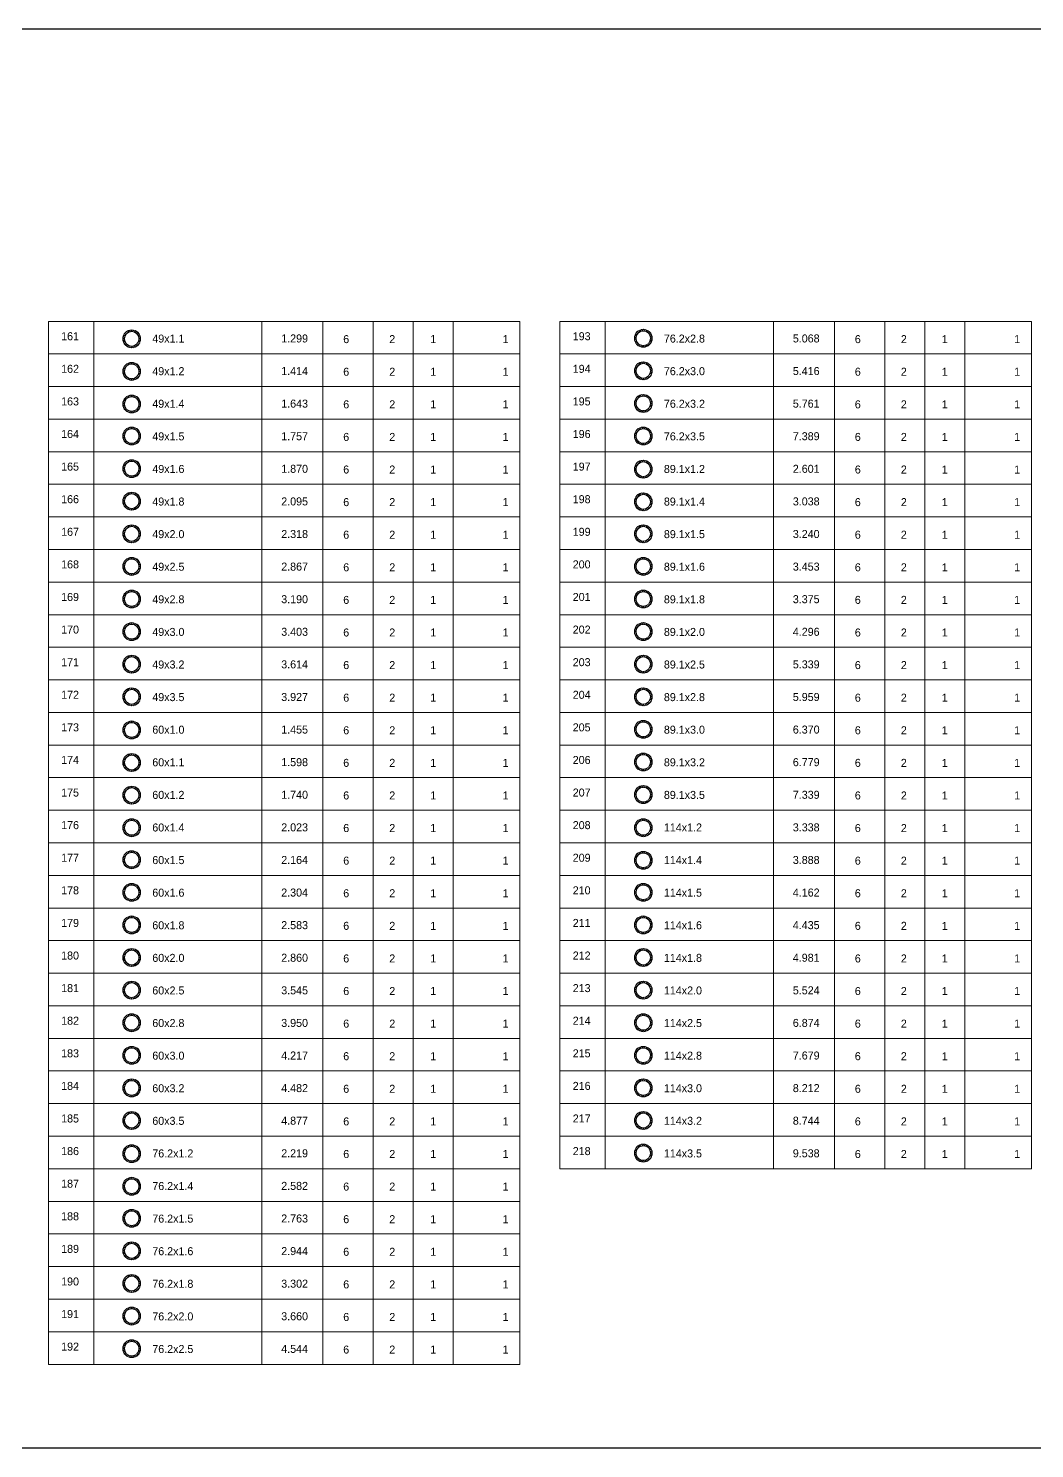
# Model space of a CAD drawing. Header units: millimetres. Extents: x 925681 to 1410834, y 71669 to 296428.
# Drawn here: x 1188923 to 1226654, y 175245 to 228497 of the extents above; entities that cross this region are included whole.
import ezdxf
from ezdxf.enums import TextEntityAlignment as Align

# ---------------------------------------------------------------- set-up
doc = ezdxf.new("R2010")
doc.units = ezdxf.units.MM
doc.header["$LTSCALE"] = 100
for name, color, linetype, lineweight in [('Ap0001_Statistic', 161, 'Continuous', 15), ('Ap0203_T', 243, 'Continuous', 35), ('Ap0310_PSS', 130, 'Continuous', 18), ('Ap0311_H', 8, 'Continuous', 15)]:
    doc.layers.add(name, color=color, linetype=linetype, lineweight=lineweight)
doc.styles.add('Ap_text ghi chu', font='1.shx', dxfattribs={"width": 0.8, "height": 250})

# ---------------------------------------------------------------- blocks, each defined once
blk = doc.blocks.new('khung thong ke')
at = {"layer": 'Ap0310_PSS'}
for p, q in [((0, -1222), (0, 0)), ((1700, -1222), (1700, 0)), ((8000, -1222), (8000, 0)), ((10296, -1222), (10296, 0)), ((12175, -1222), (12175, 0)), ((13675, -1222), (13675, 0)), ((15175, -1222), (15175, 0)), ((17684, 0), (17684, -1222))]:
    blk.add_line(p, q, dxfattribs=at)
at = {"layer": 'Ap0311_H'}
blk.add_line((0, -1222), (17684, -1222), dxfattribs=at)

msp = doc.modelspace()

# ---------------------------------------------------------------- hatches: boundary and pattern name
at = {"layer": 'Ap0001_Statistic'}
h = msp.add_hatch(dxfattribs=at)
h.set_pattern_fill('ANSI31', color=8, scale=433.070866, style=0)
h.set_pattern_definition([(45, (1185186.48, 190194.457), (-38.27842, 38.27842), [])])
edge = h.paths.add_edge_path()
edge.add_arc((1192797.4, 216858), 335.6, 0, 360)
edge = h.paths.add_edge_path(flags=16)
edge.add_arc((1192797.4, 216858), 270.7, 0, 360)
h = msp.add_hatch(dxfattribs=at)
h.set_pattern_fill('ANSI31', color=8, scale=433.070866, style=0)
h.set_pattern_definition([(45, (1204370.48, 190215.797), (-38.27842, 38.27842), [])])
edge = h.paths.add_edge_path()
edge.add_arc((1211981.4, 216879.3), 335.6, 0, 360)
edge = h.paths.add_edge_path(flags=16)
edge.add_arc((1211981.4, 216879.3), 270.7, 0, 360)
h = msp.add_hatch(dxfattribs=at)
h.set_pattern_fill('ANSI31', color=8, scale=433.070866, style=0)
h.set_pattern_definition([(45, (1185186.48, 188972.29), (-38.27842, 38.27842), [])])
edge = h.paths.add_edge_path()
edge.add_arc((1192797.4, 215635.8), 335.6, 0, 360)
edge = h.paths.add_edge_path(flags=16)
edge.add_arc((1192797.4, 215635.8), 270.7, 0, 360)
h = msp.add_hatch(dxfattribs=at)
h.set_pattern_fill('ANSI31', color=8, scale=433.070866, style=0)
h.set_pattern_definition([(45, (1204370.48, 188993.63), (-38.27842, 38.27842), [])])
edge = h.paths.add_edge_path()
edge.add_arc((1211981.4, 215657.2), 335.6, 0, 360)
edge = h.paths.add_edge_path(flags=16)
edge.add_arc((1211981.4, 215657.2), 270.7, 0, 360)
h = msp.add_hatch(dxfattribs=at)
h.set_pattern_fill('ANSI31', color=8, scale=433.070866, style=0)
h.set_pattern_definition([(45, (1185186.48, 187750.12), (-38.27842, 38.27842), [])])
edge = h.paths.add_edge_path()
edge.add_arc((1192797.4, 214413.7), 335.6, 0, 360)
edge = h.paths.add_edge_path(flags=16)
edge.add_arc((1192797.4, 214413.7), 270.7, 0, 360)
h = msp.add_hatch(dxfattribs=at)
h.set_pattern_fill('ANSI31', color=8, scale=433.070866, style=0)
h.set_pattern_definition([(45, (1204370.48, 187771.46), (-38.27842, 38.27842), [])])
edge = h.paths.add_edge_path()
edge.add_arc((1211981.4, 214435), 335.6, 0, 360)
edge = h.paths.add_edge_path(flags=16)
edge.add_arc((1211981.4, 214435), 270.7, 0, 360)
h = msp.add_hatch(dxfattribs=at)
h.set_pattern_fill('ANSI31', color=8, scale=433.070866, style=0)
h.set_pattern_definition([(45, (1185186.48, 186549.295), (-38.27842, 38.27842), [])])
edge = h.paths.add_edge_path()
edge.add_arc((1192797.4, 213212.8), 335.6, 0, 360)
edge = h.paths.add_edge_path(flags=16)
edge.add_arc((1192797.4, 213212.8), 270.7, 0, 360)
h = msp.add_hatch(dxfattribs=at)
h.set_pattern_fill('ANSI31', color=8, scale=433.070866, style=0)
h.set_pattern_definition([(45, (1204370.48, 186549.295), (-38.27842, 38.27842), [])])
edge = h.paths.add_edge_path()
edge.add_arc((1211981.4, 213212.8), 335.6, 0, 360)
edge = h.paths.add_edge_path(flags=16)
edge.add_arc((1211981.4, 213212.8), 270.7, 0, 360)
h = msp.add_hatch(dxfattribs=at)
h.set_pattern_fill('ANSI31', color=8, scale=433.070866, style=0)
h.set_pattern_definition([(45, (1185186.48, 185327.13), (-38.27842, 38.27842), [])])
edge = h.paths.add_edge_path()
edge.add_arc((1192797.4, 211990.7), 335.6, 0, 360)
edge = h.paths.add_edge_path(flags=16)
edge.add_arc((1192797.4, 211990.7), 270.7, 0, 360)
h = msp.add_hatch(dxfattribs=at)
h.set_pattern_fill('ANSI31', color=8, scale=433.070866, style=0)
h.set_pattern_definition([(45, (1204370.48, 185305.79), (-38.27842, 38.27842), [])])
edge = h.paths.add_edge_path()
edge.add_arc((1211981.4, 211969.3), 335.6, 0, 360)
edge = h.paths.add_edge_path(flags=16)
edge.add_arc((1211981.4, 211969.3), 270.7, 0, 360)
h = msp.add_hatch(dxfattribs=at)
h.set_pattern_fill('ANSI31', color=8, scale=433.070866, style=0)
h.set_pattern_definition([(45, (1185186.48, 184104.96), (-38.27842, 38.27842), [])])
edge = h.paths.add_edge_path()
edge.add_arc((1192797.4, 210768.5), 335.6, 0, 360)
edge = h.paths.add_edge_path(flags=16)
edge.add_arc((1192797.4, 210768.5), 270.7, 0, 360)
h = msp.add_hatch(dxfattribs=at)
h.set_pattern_fill('ANSI31', color=8, scale=433.070866, style=0)
h.set_pattern_definition([(45, (1204370.48, 184083.62), (-38.27842, 38.27842), [])])
edge = h.paths.add_edge_path()
edge.add_arc((1211981.4, 210747.2), 335.6, 0, 360)
edge = h.paths.add_edge_path(flags=16)
edge.add_arc((1211981.4, 210747.2), 270.7, 0, 360)
h = msp.add_hatch(dxfattribs=at)
h.set_pattern_fill('ANSI31', color=8, scale=433.070866, style=0)
h.set_pattern_definition([(45, (1185186.48, 182882.794), (-38.27842, 38.27842), [])])
edge = h.paths.add_edge_path()
edge.add_arc((1192797.4, 209546.3), 335.6, 0, 360)
edge = h.paths.add_edge_path(flags=16)
edge.add_arc((1192797.4, 209546.3), 270.7, 0, 360)
h = msp.add_hatch(dxfattribs=at)
h.set_pattern_fill('ANSI31', color=8, scale=433.070866, style=0)
h.set_pattern_definition([(45, (1204370.48, 182882.794), (-38.27842, 38.27842), [])])
edge = h.paths.add_edge_path()
edge.add_arc((1211981.4, 209546.3), 335.6, 0, 360)
edge = h.paths.add_edge_path(flags=16)
edge.add_arc((1211981.4, 209546.3), 270.7, 0, 360)
h = msp.add_hatch(dxfattribs=at)
h.set_pattern_fill('ANSI31', color=8, scale=433.070866, style=0)
h.set_pattern_definition([(45, (1185186.48, 181660.626), (-38.27842, 38.27842), [])])
edge = h.paths.add_edge_path()
edge.add_arc((1192797.4, 208324.2), 335.6, 0, 360)
edge = h.paths.add_edge_path(flags=16)
edge.add_arc((1192797.4, 208324.2), 270.7, 0, 360)
h = msp.add_hatch(dxfattribs=at)
h.set_pattern_fill('ANSI31', color=8, scale=433.070866, style=0)
h.set_pattern_definition([(45, (1204370.48, 181660.626), (-38.27842, 38.27842), [])])
edge = h.paths.add_edge_path()
edge.add_arc((1211981.4, 208324.2), 335.6, 0, 360)
edge = h.paths.add_edge_path(flags=16)
edge.add_arc((1211981.4, 208324.2), 270.7, 0, 360)
h = msp.add_hatch(dxfattribs=at)
h.set_pattern_fill('ANSI31', color=8, scale=433.070866, style=0)
h.set_pattern_definition([(45, (1185186.48, 180438.46), (-38.27842, 38.27842), [])])
edge = h.paths.add_edge_path()
edge.add_arc((1192797.4, 207102), 335.6, 0, 360)
edge = h.paths.add_edge_path(flags=16)
edge.add_arc((1192797.4, 207102), 270.7, 0, 360)
h = msp.add_hatch(dxfattribs=at)
h.set_pattern_fill('ANSI31', color=8, scale=433.070866, style=0)
h.set_pattern_definition([(45, (1204370.48, 180438.46), (-38.27842, 38.27842), [])])
edge = h.paths.add_edge_path()
edge.add_arc((1211981.4, 207102), 335.6, 0, 360)
edge = h.paths.add_edge_path(flags=16)
edge.add_arc((1211981.4, 207102), 270.7, 0, 360)
h = msp.add_hatch(dxfattribs=at)
h.set_pattern_fill('ANSI31', color=8, scale=433.070866, style=0)
h.set_pattern_definition([(45, (1185186.48, 179216.29), (-38.27842, 38.27842), [])])
edge = h.paths.add_edge_path()
edge.add_arc((1192797.4, 205879.8), 335.6, 0, 360)
edge = h.paths.add_edge_path(flags=16)
edge.add_arc((1192797.4, 205879.8), 270.7, 0, 360)
h = msp.add_hatch(dxfattribs=at)
h.set_pattern_fill('ANSI31', color=8, scale=433.070866, style=0)
h.set_pattern_definition([(45, (1204370.48, 179216.29), (-38.27842, 38.27842), [])])
edge = h.paths.add_edge_path()
edge.add_arc((1211981.4, 205879.8), 335.6, 0, 360)
edge = h.paths.add_edge_path(flags=16)
edge.add_arc((1211981.4, 205879.8), 270.7, 0, 360)
h = msp.add_hatch(dxfattribs=at)
h.set_pattern_fill('ANSI31', color=8, scale=433.070866, style=0)
h.set_pattern_definition([(45, (1185186.48, 177994.125), (-38.27842, 38.27842), [])])
edge = h.paths.add_edge_path()
edge.add_arc((1192797.4, 204657.7), 335.6, 0, 360)
edge = h.paths.add_edge_path(flags=16)
edge.add_arc((1192797.4, 204657.7), 270.7, 0, 360)
h = msp.add_hatch(dxfattribs=at)
h.set_pattern_fill('ANSI31', color=8, scale=433.070866, style=0)
h.set_pattern_definition([(45, (1204370.48, 177994.125), (-38.27842, 38.27842), [])])
edge = h.paths.add_edge_path()
edge.add_arc((1211981.4, 204657.7), 335.6, 0, 360)
edge = h.paths.add_edge_path(flags=16)
edge.add_arc((1211981.4, 204657.7), 270.7, 0, 360)
h = msp.add_hatch(dxfattribs=at)
h.set_pattern_fill('ANSI31', color=8, scale=433.070866, style=0)
h.set_pattern_definition([(45, (1185186.48, 176771.96), (-38.27842, 38.27842), [])])
edge = h.paths.add_edge_path()
edge.add_arc((1192797.4, 203435.5), 335.6, 0, 360)
edge = h.paths.add_edge_path(flags=16)
edge.add_arc((1192797.4, 203435.5), 270.7, 0, 360)
h = msp.add_hatch(dxfattribs=at)
h.set_pattern_fill('ANSI31', color=8, scale=433.070866, style=0)
h.set_pattern_definition([(45, (1204370.48, 176771.96), (-38.27842, 38.27842), [])])
edge = h.paths.add_edge_path()
edge.add_arc((1211981.4, 203435.5), 335.6, 0, 360)
edge = h.paths.add_edge_path(flags=16)
edge.add_arc((1211981.4, 203435.5), 270.7, 0, 360)
h = msp.add_hatch(dxfattribs=at)
h.set_pattern_fill('ANSI31', color=8, scale=433.070866, style=0)
h.set_pattern_definition([(45, (1185186.48, 175528.45), (-38.27842, 38.27842), [])])
edge = h.paths.add_edge_path()
edge.add_arc((1192797.4, 202192), 335.6, 0, 360)
edge = h.paths.add_edge_path(flags=16)
edge.add_arc((1192797.4, 202192), 270.7, 0, 360)
h = msp.add_hatch(dxfattribs=at)
h.set_pattern_fill('ANSI31', color=8, scale=433.070866, style=0)
h.set_pattern_definition([(45, (1204370.48, 175549.79), (-38.27842, 38.27842), [])])
edge = h.paths.add_edge_path()
edge.add_arc((1211981.4, 202213.3), 335.6, 0, 360)
edge = h.paths.add_edge_path(flags=16)
edge.add_arc((1211981.4, 202213.3), 270.7, 0, 360)
h = msp.add_hatch(dxfattribs=at)
h.set_pattern_fill('ANSI31', color=8, scale=433.070866, style=0)
h.set_pattern_definition([(45, (1185186.48, 174306.283), (-38.27842, 38.27842), [])])
edge = h.paths.add_edge_path()
edge.add_arc((1192797.4, 200969.8), 335.6, 0, 360)
edge = h.paths.add_edge_path(flags=16)
edge.add_arc((1192797.4, 200969.8), 270.7, 0, 360)
h = msp.add_hatch(dxfattribs=at)
h.set_pattern_fill('ANSI31', color=8, scale=433.070866, style=0)
h.set_pattern_definition([(45, (1204370.48, 174327.623), (-38.27842, 38.27842), [])])
edge = h.paths.add_edge_path()
edge.add_arc((1211981.4, 200991.2), 335.6, 0, 360)
edge = h.paths.add_edge_path(flags=16)
edge.add_arc((1211981.4, 200991.2), 270.7, 0, 360)
h = msp.add_hatch(dxfattribs=at)
h.set_pattern_fill('ANSI31', color=8, scale=433.070866, style=0)
h.set_pattern_definition([(45, (1185186.48, 173084.116), (-38.27842, 38.27842), [])])
edge = h.paths.add_edge_path()
edge.add_arc((1192797.4, 199747.7), 335.6, 0, 360)
edge = h.paths.add_edge_path(flags=16)
edge.add_arc((1192797.4, 199747.7), 270.7, 0, 360)
h = msp.add_hatch(dxfattribs=at)
h.set_pattern_fill('ANSI31', color=8, scale=433.070866, style=0)
h.set_pattern_definition([(45, (1204370.48, 173105.456), (-38.27842, 38.27842), [])])
edge = h.paths.add_edge_path()
edge.add_arc((1211981.4, 199769), 335.6, 0, 360)
edge = h.paths.add_edge_path(flags=16)
edge.add_arc((1211981.4, 199769), 270.7, 0, 360)
h = msp.add_hatch(dxfattribs=at)
h.set_pattern_fill('ANSI31', color=8, scale=433.070866, style=0)
h.set_pattern_definition([(45, (1185186.48, 171861.95), (-38.27842, 38.27842), [])])
edge = h.paths.add_edge_path()
edge.add_arc((1192797.4, 198525.5), 335.6, 0, 360)
edge = h.paths.add_edge_path(flags=16)
edge.add_arc((1192797.4, 198525.5), 270.7, 0, 360)
h = msp.add_hatch(dxfattribs=at)
h.set_pattern_fill('ANSI31', color=8, scale=433.070866, style=0)
h.set_pattern_definition([(45, (1204370.48, 171861.95), (-38.27842, 38.27842), [])])
edge = h.paths.add_edge_path()
edge.add_arc((1211981.4, 198525.5), 335.6, 0, 360)
edge = h.paths.add_edge_path(flags=16)
edge.add_arc((1211981.4, 198525.5), 270.7, 0, 360)
h = msp.add_hatch(dxfattribs=at)
h.set_pattern_fill('ANSI31', color=8, scale=433.070866, style=0)
h.set_pattern_definition([(45, (1185186.48, 170661.12), (-38.27842, 38.27842), [])])
edge = h.paths.add_edge_path()
edge.add_arc((1192797.4, 197324.7), 335.6, 0, 360)
edge = h.paths.add_edge_path(flags=16)
edge.add_arc((1192797.4, 197324.7), 270.7, 0, 360)
h = msp.add_hatch(dxfattribs=at)
h.set_pattern_fill('ANSI31', color=8, scale=433.070866, style=0)
h.set_pattern_definition([(45, (1204370.48, 170639.78), (-38.27842, 38.27842), [])])
edge = h.paths.add_edge_path()
edge.add_arc((1211981.4, 197303.3), 335.6, 0, 360)
edge = h.paths.add_edge_path(flags=16)
edge.add_arc((1211981.4, 197303.3), 270.7, 0, 360)
h = msp.add_hatch(dxfattribs=at)
h.set_pattern_fill('ANSI31', color=8, scale=433.070866, style=0)
h.set_pattern_definition([(45, (1185186.48, 169438.954), (-38.27842, 38.27842), [])])
edge = h.paths.add_edge_path()
edge.add_arc((1192797.4, 196102.5), 335.6, 0, 360)
edge = h.paths.add_edge_path(flags=16)
edge.add_arc((1192797.4, 196102.5), 270.7, 0, 360)
h = msp.add_hatch(dxfattribs=at)
h.set_pattern_fill('ANSI31', color=8, scale=433.070866, style=0)
h.set_pattern_definition([(45, (1204370.48, 169438.954), (-38.27842, 38.27842), [])])
edge = h.paths.add_edge_path()
edge.add_arc((1211981.4, 196102.5), 335.6, 0, 360)
edge = h.paths.add_edge_path(flags=16)
edge.add_arc((1211981.4, 196102.5), 270.7, 0, 360)
h = msp.add_hatch(dxfattribs=at)
h.set_pattern_fill('ANSI31', color=8, scale=433.070866, style=0)
h.set_pattern_definition([(45, (1185186.48, 168216.787), (-38.27842, 38.27842), [])])
edge = h.paths.add_edge_path()
edge.add_arc((1192797.4, 194880.3), 335.6, 0, 360)
edge = h.paths.add_edge_path(flags=16)
edge.add_arc((1192797.4, 194880.3), 270.7, 0, 360)
h = msp.add_hatch(dxfattribs=at)
h.set_pattern_fill('ANSI31', color=8, scale=433.070866, style=0)
h.set_pattern_definition([(45, (1204370.48, 168216.787), (-38.27842, 38.27842), [])])
edge = h.paths.add_edge_path()
edge.add_arc((1211981.4, 194880.3), 335.6, 0, 360)
edge = h.paths.add_edge_path(flags=16)
edge.add_arc((1211981.4, 194880.3), 270.7, 0, 360)
h = msp.add_hatch(dxfattribs=at)
h.set_pattern_fill('ANSI31', color=8, scale=433.070866, style=0)
h.set_pattern_definition([(45, (1185186.48, 166994.62), (-38.27842, 38.27842), [])])
edge = h.paths.add_edge_path()
edge.add_arc((1192797.4, 193658.2), 335.6, 0, 360)
edge = h.paths.add_edge_path(flags=16)
edge.add_arc((1192797.4, 193658.2), 270.7, 0, 360)
h = msp.add_hatch(dxfattribs=at)
h.set_pattern_fill('ANSI31', color=8, scale=433.070866, style=0)
h.set_pattern_definition([(45, (1204370.48, 166994.62), (-38.27842, 38.27842), [])])
edge = h.paths.add_edge_path()
edge.add_arc((1211981.4, 193658.2), 335.6, 0, 360)
edge = h.paths.add_edge_path(flags=16)
edge.add_arc((1211981.4, 193658.2), 270.7, 0, 360)
h = msp.add_hatch(dxfattribs=at)
h.set_pattern_fill('ANSI31', color=8, scale=433.070866, style=0)
h.set_pattern_definition([(45, (1185186.48, 165772.453), (-38.27842, 38.27842), [])])
edge = h.paths.add_edge_path()
edge.add_arc((1192797.4, 192436), 335.6, 0, 360)
edge = h.paths.add_edge_path(flags=16)
edge.add_arc((1192797.4, 192436), 270.7, 0, 360)
h = msp.add_hatch(dxfattribs=at)
h.set_pattern_fill('ANSI31', color=8, scale=433.070866, style=0)
h.set_pattern_definition([(45, (1204370.48, 165772.453), (-38.27842, 38.27842), [])])
edge = h.paths.add_edge_path()
edge.add_arc((1211981.4, 192436), 335.6, 0, 360)
edge = h.paths.add_edge_path(flags=16)
edge.add_arc((1211981.4, 192436), 270.7, 0, 360)
h = msp.add_hatch(dxfattribs=at)
h.set_pattern_fill('ANSI31', color=8, scale=433.070866, style=0)
h.set_pattern_definition([(45, (1185186.48, 164550.286), (-38.27842, 38.27842), [])])
edge = h.paths.add_edge_path()
edge.add_arc((1192797.4, 191213.8), 335.6, 0, 360)
edge = h.paths.add_edge_path(flags=16)
edge.add_arc((1192797.4, 191213.8), 270.7, 0, 360)
h = msp.add_hatch(dxfattribs=at)
h.set_pattern_fill('ANSI31', color=8, scale=433.070866, style=0)
h.set_pattern_definition([(45, (1204370.48, 164550.286), (-38.27842, 38.27842), [])])
edge = h.paths.add_edge_path()
edge.add_arc((1211981.4, 191213.8), 335.6, 0, 360)
edge = h.paths.add_edge_path(flags=16)
edge.add_arc((1211981.4, 191213.8), 270.7, 0, 360)
h = msp.add_hatch(dxfattribs=at)
h.set_pattern_fill('ANSI31', color=8, scale=433.070866, style=0)
h.set_pattern_definition([(45, (1185186.48, 163328.12), (-38.27842, 38.27842), [])])
edge = h.paths.add_edge_path()
edge.add_arc((1192797.4, 189991.7), 335.6, 0, 360)
edge = h.paths.add_edge_path(flags=16)
edge.add_arc((1192797.4, 189991.7), 270.7, 0, 360)
h = msp.add_hatch(dxfattribs=at)
h.set_pattern_fill('ANSI31', color=8, scale=433.070866, style=0)
h.set_pattern_definition([(45, (1204370.48, 163328.12), (-38.27842, 38.27842), [])])
edge = h.paths.add_edge_path()
edge.add_arc((1211981.4, 189991.7), 335.6, 0, 360)
edge = h.paths.add_edge_path(flags=16)
edge.add_arc((1211981.4, 189991.7), 270.7, 0, 360)
h = msp.add_hatch(dxfattribs=at)
h.set_pattern_fill('ANSI31', color=8, scale=433.070866, style=0)
h.set_pattern_definition([(45, (1185186.48, 162105.95), (-38.27842, 38.27842), [])])
edge = h.paths.add_edge_path()
edge.add_arc((1192797.4, 188769.5), 335.6, 0, 360)
edge = h.paths.add_edge_path(flags=16)
edge.add_arc((1192797.4, 188769.5), 270.7, 0, 360)
h = msp.add_hatch(dxfattribs=at)
h.set_pattern_fill('ANSI31', color=8, scale=433.070866, style=0)
h.set_pattern_definition([(45, (1204370.48, 162105.95), (-38.27842, 38.27842), [])])
edge = h.paths.add_edge_path()
edge.add_arc((1211981.4, 188769.5), 335.6, 0, 360)
edge = h.paths.add_edge_path(flags=16)
edge.add_arc((1211981.4, 188769.5), 270.7, 0, 360)
h = msp.add_hatch(dxfattribs=at)
h.set_pattern_fill('ANSI31', color=8, scale=433.070866, style=0)
h.set_pattern_definition([(45, (1185186.48, 160883.784), (-38.27842, 38.27842), [])])
edge = h.paths.add_edge_path()
edge.add_arc((1192797.4, 187547.3), 335.6, 0, 360)
edge = h.paths.add_edge_path(flags=16)
edge.add_arc((1192797.4, 187547.3), 270.7, 0, 360)
h = msp.add_hatch(dxfattribs=at)
h.set_pattern_fill('ANSI31', color=8, scale=433.070866, style=0)
h.set_pattern_definition([(45, (1204370.48, 160883.784), (-38.27842, 38.27842), [])])
edge = h.paths.add_edge_path()
edge.add_arc((1211981.4, 187547.3), 335.6, 0, 360)
edge = h.paths.add_edge_path(flags=16)
edge.add_arc((1211981.4, 187547.3), 270.7, 0, 360)
h = msp.add_hatch(dxfattribs=at)
h.set_pattern_fill('ANSI31', color=8, scale=433.070866, style=0)
h.set_pattern_definition([(45, (1185186.48, 159640.277), (-38.27842, 38.27842), [])])
edge = h.paths.add_edge_path()
edge.add_arc((1192797.4, 186303.8), 335.6, 0, 360)
edge = h.paths.add_edge_path(flags=16)
edge.add_arc((1192797.4, 186303.8), 270.7, 0, 360)
h = msp.add_hatch(dxfattribs=at)
h.set_pattern_fill('ANSI31', color=8, scale=433.070866, style=0)
h.set_pattern_definition([(45, (1204370.48, 159661.617), (-38.27842, 38.27842), [])])
edge = h.paths.add_edge_path()
edge.add_arc((1211981.4, 186325.2), 335.6, 0, 360)
edge = h.paths.add_edge_path(flags=16)
edge.add_arc((1211981.4, 186325.2), 270.7, 0, 360)
h = msp.add_hatch(dxfattribs=at)
h.set_pattern_fill('ANSI31', color=8, scale=433.070866, style=0)
h.set_pattern_definition([(45, (1185186.48, 158418.11), (-38.27842, 38.27842), [])])
edge = h.paths.add_edge_path()
edge.add_arc((1192797.4, 185081.7), 335.6, 0, 360)
edge = h.paths.add_edge_path(flags=16)
edge.add_arc((1192797.4, 185081.7), 270.7, 0, 360)
h = msp.add_hatch(dxfattribs=at)
h.set_pattern_fill('ANSI31', color=8, scale=433.070866, style=0)
h.set_pattern_definition([(45, (1185186.48, 157217.28), (-38.27842, 38.27842), [])])
edge = h.paths.add_edge_path()
edge.add_arc((1192797.4, 183880.8), 335.6, 0, 360)
edge = h.paths.add_edge_path(flags=16)
edge.add_arc((1192797.4, 183880.8), 270.7, 0, 360)
h = msp.add_hatch(dxfattribs=at)
h.set_pattern_fill('ANSI31', color=8, scale=433.070866, style=0)
h.set_pattern_definition([(45, (1185186.48, 155995.115), (-38.27842, 38.27842), [])])
edge = h.paths.add_edge_path()
edge.add_arc((1192797.4, 182658.7), 335.6, 0, 360)
edge = h.paths.add_edge_path(flags=16)
edge.add_arc((1192797.4, 182658.7), 270.7, 0, 360)
h = msp.add_hatch(dxfattribs=at)
h.set_pattern_fill('ANSI31', color=8, scale=433.070866, style=0)
h.set_pattern_definition([(45, (1185186.48, 154772.95), (-38.27842, 38.27842), [])])
edge = h.paths.add_edge_path()
edge.add_arc((1192797.4, 181436.5), 335.6, 0, 360)
edge = h.paths.add_edge_path(flags=16)
edge.add_arc((1192797.4, 181436.5), 270.7, 0, 360)
h = msp.add_hatch(dxfattribs=at)
h.set_pattern_fill('ANSI31', color=8, scale=433.070866, style=0)
h.set_pattern_definition([(45, (1185186.48, 153550.78), (-38.27842, 38.27842), [])])
edge = h.paths.add_edge_path()
edge.add_arc((1192797.4, 180214.3), 335.6, 0, 360)
edge = h.paths.add_edge_path(flags=16)
edge.add_arc((1192797.4, 180214.3), 270.7, 0, 360)
h = msp.add_hatch(dxfattribs=at)
h.set_pattern_fill('ANSI31', color=8, scale=433.070866, style=0)
h.set_pattern_definition([(45, (1185186.48, 152328.614), (-38.27842, 38.27842), [])])
edge = h.paths.add_edge_path()
edge.add_arc((1192797.4, 178992.2), 335.6, 0, 360)
edge = h.paths.add_edge_path(flags=16)
edge.add_arc((1192797.4, 178992.2), 270.7, 0, 360)

# ---------------------------------------------------------------- linework, layer by layer
for p, q in [((1189673.3, 217513.4), (1207357.3, 217513.4)), ((1208857.3, 217513.4), (1226541.3, 217513.4))]:
    msp.add_line(p, q, dxfattribs=at)
at = {"layer": 'Ap0001_Statistic', "color": 3}
for centre, radius in [((1192797.4, 216858), 335.6), ((1192797.4, 216858), 270.7), ((1211981.4, 216879.3), 335.6), ((1211981.4, 216879.3), 270.7), ((1192797.4, 215635.8), 335.6), ((1192797.4, 215635.8), 270.7), ((1211981.4, 215657.2), 335.6), ((1211981.4, 215657.2), 270.7), ((1192797.4, 214413.7), 335.6), ((1192797.4, 214413.7), 270.7), ((1211981.4, 214435), 335.6), ((1211981.4, 214435), 270.7), ((1192797.4, 213212.8), 335.6), ((1211981.4, 213212.8), 335.6), ((1192797.4, 213212.8), 270.7), ((1211981.4, 213212.8), 270.7), ((1192797.4, 211990.7), 335.6), ((1192797.4, 211990.7), 270.7), ((1211981.4, 211969.3), 335.6), ((1211981.4, 211969.3), 270.7), ((1192797.4, 210768.5), 335.6), ((1192797.4, 210768.5), 270.7), ((1211981.4, 210747.2), 335.6), ((1211981.4, 210747.2), 270.7), ((1192797.4, 209546.3), 335.6), ((1192797.4, 209546.3), 270.7), ((1211981.4, 209546.3), 335.6), ((1211981.4, 209546.3), 270.7), ((1192797.4, 208324.2), 335.6), ((1192797.4, 208324.2), 270.7), ((1211981.4, 208324.2), 335.6), ((1211981.4, 208324.2), 270.7), ((1192797.4, 207102), 335.6), ((1192797.4, 207102), 270.7), ((1211981.4, 207102), 335.6), ((1211981.4, 207102), 270.7), ((1192797.4, 205879.8), 335.6), ((1192797.4, 205879.8), 270.7), ((1211981.4, 205879.8), 335.6), ((1211981.4, 205879.8), 270.7), ((1192797.4, 204657.7), 335.6), ((1192797.4, 204657.7), 270.7), ((1211981.4, 204657.7), 335.6), ((1211981.4, 204657.7), 270.7), ((1192797.4, 203435.5), 335.6), ((1192797.4, 203435.5), 270.7), ((1211981.4, 203435.5), 335.6), ((1211981.4, 203435.5), 270.7), ((1192797.4, 202192), 335.6), ((1192797.4, 202192), 270.7), ((1211981.4, 202213.3), 335.6), ((1211981.4, 202213.3), 270.7), ((1192797.4, 200969.8), 335.6), ((1211981.4, 200991.2), 335.6), ((1192797.4, 200969.8), 270.7), ((1211981.4, 200991.2), 270.7), ((1192797.4, 199747.7), 335.6), ((1192797.4, 199747.7), 270.7), ((1211981.4, 199769), 335.6), ((1211981.4, 199769), 270.7), ((1192797.4, 198525.5), 335.6), ((1192797.4, 198525.5), 270.7), ((1211981.4, 198525.5), 335.6), ((1211981.4, 198525.5), 270.7), ((1192797.4, 197324.7), 335.6), ((1192797.4, 197324.7), 270.7), ((1211981.4, 197303.3), 335.6), ((1211981.4, 197303.3), 270.7), ((1192797.4, 196102.5), 335.6), ((1192797.4, 196102.5), 270.7), ((1211981.4, 196102.5), 335.6), ((1211981.4, 196102.5), 270.7), ((1192797.4, 194880.3), 335.6), ((1192797.4, 194880.3), 270.7), ((1211981.4, 194880.3), 335.6), ((1211981.4, 194880.3), 270.7), ((1192797.4, 193658.2), 335.6), ((1192797.4, 193658.2), 270.7), ((1211981.4, 193658.2), 335.6), ((1211981.4, 193658.2), 270.7), ((1192797.4, 192436), 335.6), ((1192797.4, 192436), 270.7), ((1211981.4, 192436), 335.6), ((1211981.4, 192436), 270.7), ((1192797.4, 191213.8), 335.6), ((1192797.4, 191213.8), 270.7), ((1211981.4, 191213.8), 335.6), ((1211981.4, 191213.8), 270.7), ((1192797.4, 189991.7), 335.6), ((1192797.4, 189991.7), 270.7), ((1211981.4, 189991.7), 335.6), ((1211981.4, 189991.7), 270.7), ((1192797.4, 188769.5), 335.6), ((1211981.4, 188769.5), 335.6), ((1192797.4, 188769.5), 270.7), ((1211981.4, 188769.5), 270.7), ((1192797.4, 187547.3), 335.6), ((1192797.4, 187547.3), 270.7), ((1211981.4, 187547.3), 335.6), ((1211981.4, 187547.3), 270.7), ((1192797.4, 186303.8), 335.6), ((1192797.4, 186303.8), 270.7), ((1211981.4, 186325.2), 335.6), ((1211981.4, 186325.2), 270.7), ((1192797.4, 185081.7), 335.6), ((1192797.4, 185081.7), 270.7), ((1192797.4, 183880.8), 335.6), ((1192797.4, 183880.8), 270.7), ((1192797.4, 182658.7), 335.6), ((1192797.4, 182658.7), 270.7), ((1192797.4, 181436.5), 335.6), ((1192797.4, 181436.5), 270.7), ((1192797.4, 180214.3), 335.6), ((1192797.4, 180214.3), 270.7), ((1192797.4, 178992.2), 335.6), ((1192797.4, 178992.2), 270.7)]:
    msp.add_circle(centre, radius, dxfattribs=at)
at = {"layer": 'Defpoints', "const_width": 50}
msp.add_lwpolyline([(925706.5, 228472.4), (1287972.4, 228472.4), (1287972.4, 175270.1), (925706.5, 175270.1)], close=True, dxfattribs=at)

# ---------------------------------------------------------------- block references
at = {"layer": 'Ap0001_Statistic'}
for p in [(1189673.3, 217513.4), (1208857.3, 217513.4), (1189673.3, 216291.2), (1208857.3, 216291.2), (1189673.3, 215069), (1208857.3, 215069), (1189673.3, 213846.9), (1208857.3, 213846.9), (1189673.3, 212624.7), (1208857.3, 212624.7), (1189673.3, 211402.5), (1208857.3, 211402.5), (1189673.3, 210180.4), (1208857.3, 210180.4), (1189673.3, 208958.2), (1208857.3, 208958.2), (1189673.3, 207736), (1208857.3, 207736), (1189673.3, 206513.9), (1208857.3, 206513.9), (1189673.3, 205291.7), (1208857.3, 205291.7), (1189673.3, 204069.5), (1208857.3, 204069.5), (1189673.3, 202847.4), (1208857.3, 202847.4), (1189673.3, 201625.2), (1208857.3, 201625.2), (1189673.3, 200403), (1208857.3, 200403), (1189673.3, 199180.9), (1208857.3, 199180.9), (1189673.3, 197958.7), (1208857.3, 197958.7), (1189673.3, 196736.5), (1208857.3, 196736.5), (1189673.3, 195514.3), (1208857.3, 195514.3), (1189673.3, 194292.2), (1208857.3, 194292.2), (1189673.3, 193070), (1208857.3, 193070), (1189673.3, 191847.8), (1208857.3, 191847.8), (1189673.3, 190625.7), (1208857.3, 190625.7), (1189673.3, 189403.5), (1208857.3, 189403.5), (1189673.3, 188181.3), (1208857.3, 188181.3), (1189673.3, 186959.2), (1208857.3, 186959.2), (1189673.3, 185737), (1189673.3, 184514.8), (1189673.3, 183292.7), (1189673.3, 182070.5), (1189673.3, 180848.3), (1189673.3, 179626.2)]:
    msp.add_blockref('khung thong ke', p, dxfattribs=at)

# ---------------------------------------------------------------- texts
at = {"layer": 'Ap0203_T', "style": 'Ap_text ghi chu'}
for s, p in [('161', (1190485.7, 216804.9)), ('6', (1200840.4, 216695.7)), ('2', (1202567, 216695.7)), ('1', (1204101.6, 216695.7)), ('193', (1209669.7, 216804.9)), ('6', (1220024.4, 216695.7)), ('2', (1221751, 216695.7)), ('1', (1223285.6, 216695.7)), ('162', (1190485.7, 215582.8)), ('6', (1200840.4, 215473.6)), ('2', (1202567, 215473.6)), ('1', (1204101.6, 215473.6)), ('194', (1209669.7, 215582.8)), ('6', (1220024.4, 215473.6)), ('2', (1221751, 215473.6)), ('1', (1223285.6, 215473.6)), ('163', (1190485.7, 214360.6)), ('195', (1209669.7, 214360.6)), ('6', (1200840.4, 214251.4)), ('2', (1202567, 214251.4)), ('1', (1204101.6, 214251.4)), ('6', (1220024.4, 214251.4)), ('2', (1221751, 214251.4)), ('1', (1223285.6, 214251.4)), ('164', (1190485.7, 213138.4)), ('6', (1200840.4, 213029.2)), ('2', (1202567, 213029.2)), ('1', (1204101.6, 213029.2)), ('196', (1209669.7, 213138.4)), ('6', (1220024.4, 213029.2)), ('2', (1221751, 213029.2)), ('1', (1223285.6, 213029.2)), ('165', (1190485.7, 211916.2)), ('6', (1200840.4, 211807.1)), ('2', (1202567, 211807.1)), ('1', (1204101.6, 211807.1)), ('197', (1209669.7, 211916.2)), ('6', (1220024.4, 211807.1)), ('2', (1221751, 211807.1)), ('1', (1223285.6, 211807.1)), ('166', (1190485.7, 210694.1)), ('6', (1200840.4, 210584.9)), ('2', (1202567, 210584.9)), ('1', (1204101.6, 210584.9)), ('198', (1209669.7, 210694.1)), ('6', (1220024.4, 210584.9)), ('2', (1221751, 210584.9)), ('1', (1223285.6, 210584.9)), ('167', (1190485.7, 209471.9)), ('6', (1200840.4, 209362.7)), ('2', (1202567, 209362.7)), ('1', (1204101.6, 209362.7)), ('199', (1209669.7, 209471.9)), ('6', (1220024.4, 209362.7)), ('2', (1221751, 209362.7)), ('1', (1223285.6, 209362.7)), ('168', (1190485.7, 208249.7)), ('6', (1200840.4, 208140.6)), ('2', (1202567, 208140.6)), ('1', (1204101.6, 208140.6)), ('200', (1209669.7, 208249.7)), ('6', (1220024.4, 208140.6)), ('2', (1221751, 208140.6)), ('1', (1223285.6, 208140.6)), ('169', (1190485.7, 207027.6)), ('6', (1200840.4, 206918.4)), ('2', (1202567, 206918.4)), ('1', (1204101.6, 206918.4)), ('201', (1209669.7, 207027.6)), ('6', (1220024.4, 206918.4)), ('2', (1221751, 206918.4)), ('1', (1223285.6, 206918.4)), ('170', (1190485.7, 205805.4)), ('202', (1209669.7, 205805.4)), ('6', (1200840.4, 205696.2)), ('2', (1202567, 205696.2)), ('1', (1204101.6, 205696.2)), ('6', (1220024.4, 205696.2)), ('2', (1221751, 205696.2)), ('1', (1223285.6, 205696.2)), ('171', (1190485.7, 204583.2)), ('6', (1200840.4, 204474.1)), ('2', (1202567, 204474.1)), ('1', (1204101.6, 204474.1)), ('203', (1209669.7, 204583.2)), ('6', (1220024.4, 204474.1)), ('2', (1221751, 204474.1)), ('1', (1223285.6, 204474.1)), ('172', (1190485.7, 203361.1)), ('6', (1200840.4, 203251.9)), ('2', (1202567, 203251.9)), ('1', (1204101.6, 203251.9)), ('204', (1209669.7, 203361.1)), ('6', (1220024.4, 203251.9)), ('2', (1221751, 203251.9)), ('1', (1223285.6, 203251.9)), ('173', (1190485.7, 202138.9)), ('205', (1209669.7, 202138.9)), ('6', (1200840.4, 202029.7)), ('2', (1202567, 202029.7)), ('1', (1204101.6, 202029.7)), ('6', (1220024.4, 202029.7)), ('2', (1221751, 202029.7)), ('1', (1223285.6, 202029.7)), ('174', (1190485.7, 200916.7)), ('6', (1200840.4, 200807.5)), ('2', (1202567, 200807.5)), ('1', (1204101.6, 200807.5)), ('206', (1209669.7, 200916.7)), ('6', (1220024.4, 200807.5)), ('2', (1221751, 200807.5)), ('1', (1223285.6, 200807.5)), ('175', (1190485.7, 199694.6)), ('6', (1200840.4, 199585.4)), ('2', (1202567, 199585.4)), ('1', (1204101.6, 199585.4)), ('207', (1209669.7, 199694.6)), ('6', (1220024.4, 199585.4)), ('2', (1221751, 199585.4)), ('1', (1223285.6, 199585.4)), ('176', (1190485.7, 198472.4)), ('6', (1200840.4, 198363.2)), ('2', (1202567, 198363.2)), ('1', (1204101.6, 198363.2)), ('208', (1209669.7, 198472.4)), ('6', (1220024.4, 198363.2)), ('2', (1221751, 198363.2)), ('1', (1223285.6, 198363.2)), ('177', (1190485.7, 197250.2)), ('6', (1200840.4, 197141)), ('2', (1202567, 197141)), ('1', (1204101.6, 197141)), ('209', (1209669.7, 197250.2)), ('6', (1220024.4, 197141)), ('2', (1221751, 197141)), ('1', (1223285.6, 197141)), ('178', (1190485.7, 196028.1)), ('6', (1200840.4, 195918.9)), ('2', (1202567, 195918.9)), ('1', (1204101.6, 195918.9)), ('210', (1209669.7, 196028.1)), ('6', (1220024.4, 195918.9)), ('2', (1221751, 195918.9)), ('1', (1223285.6, 195918.9)), ('179', (1190485.7, 194805.9)), ('6', (1200840.4, 194696.7)), ('2', (1202567, 194696.7)), ('1', (1204101.6, 194696.7)), ('211', (1209669.7, 194805.9)), ('6', (1220024.4, 194696.7)), ('2', (1221751, 194696.7)), ('1', (1223285.6, 194696.7)), ('180', (1190485.7, 193583.7)), ('212', (1209669.7, 193583.7)), ('6', (1200840.4, 193474.5)), ('2', (1202567, 193474.5)), ('1', (1204101.6, 193474.5)), ('6', (1220024.4, 193474.5)), ('2', (1221751, 193474.5)), ('1', (1223285.6, 193474.5)), ('181', (1190485.7, 192361.6)), ('6', (1200840.4, 192252.4)), ('2', (1202567, 192252.4)), ('1', (1204101.6, 192252.4)), ('213', (1209669.7, 192361.6)), ('6', (1220024.4, 192252.4)), ('2', (1221751, 192252.4)), ('1', (1223285.6, 192252.4)), ('182', (1190485.7, 191139.4)), ('6', (1200840.4, 191030.2)), ('2', (1202567, 191030.2)), ('1', (1204101.6, 191030.2)), ('214', (1209669.7, 191139.4)), ('6', (1220024.4, 191030.2)), ('2', (1221751, 191030.2)), ('1', (1223285.6, 191030.2)), ('183', (1190485.7, 189917.2)), ('6', (1200840.4, 189808)), ('2', (1202567, 189808)), ('215', (1209669.7, 189917.2)), ('6', (1220024.4, 189808)), ('2', (1221751, 189808)), ('1', (1204101.6, 189808)), ('1', (1223285.6, 189808)), ('184', (1190485.7, 188695.1)), ('6', (1200840.4, 188585.9)), ('2', (1202567, 188585.9)), ('1', (1204101.6, 188585.9)), ('216', (1209669.7, 188695.1)), ('6', (1220024.4, 188585.9)), ('2', (1221751, 188585.9)), ('1', (1223285.6, 188585.9)), ('185', (1190485.7, 187472.9)), ('6', (1200840.4, 187363.7)), ('2', (1202567, 187363.7)), ('1', (1204101.6, 187363.7)), ('217', (1209669.7, 187472.9)), ('6', (1220024.4, 187363.7)), ('2', (1221751, 187363.7)), ('1', (1223285.6, 187363.7)), ('186', (1190485.7, 186250.7)), ('6', (1200840.4, 186141.5)), ('2', (1202567, 186141.5)), ('1', (1204101.6, 186141.5)), ('218', (1209669.7, 186250.7)), ('6', (1220024.4, 186141.5)), ('2', (1221751, 186141.5)), ('1', (1223285.6, 186141.5)), ('187', (1190485.7, 185028.6)), ('6', (1200840.4, 184919.4)), ('2', (1202567, 184919.4)), ('1', (1204101.6, 184919.4)), ('188', (1190485.7, 183806.4)), ('6', (1200840.4, 183697.2)), ('2', (1202567, 183697.2)), ('1', (1204101.6, 183697.2)), ('189', (1190485.7, 182584.2)), ('6', (1200840.4, 182475)), ('2', (1202567, 182475)), ('1', (1204101.6, 182475)), ('190', (1190485.7, 181362.1)), ('6', (1200840.4, 181252.9)), ('2', (1202567, 181252.9)), ('1', (1204101.6, 181252.9)), ('191', (1190485.7, 180139.9)), ('6', (1200840.4, 180030.7)), ('2', (1202567, 180030.7)), ('1', (1204101.6, 180030.7)), ('192', (1190485.7, 178917.7)), ('6', (1200840.4, 178808.5)), ('2', (1202567, 178808.5)), ('1', (1204101.6, 178808.5))]:
    msp.add_text(s, height=300, dxfattribs=at).set_placement(p, align=Align.CENTER)
for s, p in [('49x1.1', (1193569.3, 216717.1)), ('76.2x2.8', (1212753.3, 216717.1)), ('49x1.2', (1193569.3, 215494.9)), ('76.2x3.0', (1212753.3, 215494.9)), ('49x1.4', (1193569.3, 214272.7)), ('76.2x3.2', (1212753.3, 214272.7)), ('49x1.5', (1193569.3, 213050.6)), ('76.2x3.5', (1212753.3, 213050.6)), ('49x1.6', (1193569.3, 211828.4)), ('89.1x1.2', (1212753.3, 211828.4)), ('49x1.8', (1193569.3, 210606.2)), ('89.1x1.4', (1212753.3, 210606.2)), ('49x2.0', (1193569.3, 209384.1)), ('89.1x1.5', (1212753.3, 209384.1)), ('49x2.5', (1193569.3, 208161.9)), ('89.1x1.6', (1212753.3, 208161.9)), ('49x2.8', (1193569.3, 206939.7)), ('89.1x1.8', (1212753.3, 206939.7)), ('49x3.0', (1193569.3, 205717.6)), ('89.1x2.0', (1212753.3, 205717.6)), ('49x3.2', (1193569.3, 204495.4)), ('89.1x2.5', (1212753.3, 204495.4)), ('49x3.5', (1193569.3, 203273.2)), ('89.1x2.8', (1212753.3, 203273.2)), ('60x1.0', (1193569.3, 202051.1)), ('89.1x3.0', (1212753.3, 202051.1)), ('60x1.1', (1193569.3, 200828.9)), ('89.1x3.2', (1212753.3, 200828.9)), ('60x1.2', (1193569.3, 199606.7)), ('89.1x3.5', (1212753.3, 199606.7)), ('60x1.4', (1193569.3, 198384.6)), ('114x1.2', (1212753.3, 198384.6)), ('60x1.5', (1193569.3, 197162.4)), ('114x1.4', (1212753.3, 197162.4)), ('60x1.6', (1193569.3, 195940.2)), ('114x1.5', (1212753.3, 195940.2)), ('60x1.8', (1193569.3, 194718.1)), ('114x1.6', (1212753.3, 194718.1)), ('60x2.0', (1193569.3, 193495.9)), ('114x1.8', (1212753.3, 193495.9)), ('60x2.5', (1193569.3, 192273.7)), ('114x2.0', (1212753.3, 192273.7)), ('60x2.8', (1193569.3, 191051.6)), ('114x2.5', (1212753.3, 191051.6)), ('60x3.0', (1193569.3, 189829.4)), ('114x2.8', (1212753.3, 189829.4)), ('60x3.2', (1193569.3, 188607.2)), ('114x3.0', (1212753.3, 188607.2)), ('60x3.5', (1193569.3, 187385.1)), ('114x3.2', (1212753.3, 187385.1)), ('76.2x1.2', (1193569.3, 186162.9)), ('114x3.5', (1212753.3, 186162.9)), ('76.2x1.4', (1193569.3, 184940.7)), ('76.2x1.5', (1193569.3, 183718.5)), ('76.2x1.6', (1193569.3, 182496.4)), ('76.2x1.8', (1193569.3, 181274.2)), ('76.2x2.0', (1193569.3, 180052)), ('76.2x2.5', (1193569.3, 178829.9))]:
    msp.add_text(s, height=300, dxfattribs=at).set_placement(p)
at = {"layer": 'Ap0203_T', "color": 2, "style": 'Ap_text ghi chu'}
for s, p in [('1.299', (1198906, 216722.1)), ('5.068', (1218090, 216722.1)), ('1.414', (1198906, 215499.9)), ('5.416', (1218090, 215499.9)), ('1.643', (1198906, 214277.8)), ('5.761', (1218090, 214277.8)), ('1.757', (1198906, 213055.6)), ('7.389', (1218090, 213055.6)), ('1.870', (1198906, 211833.4)), ('2.601', (1218090, 211833.4)), ('2.095', (1198906, 210611.3)), ('3.038', (1218090, 210611.3)), ('2.318', (1198906, 209389.1)), ('3.240', (1218090, 209389.1)), ('2.867', (1198906, 208166.9)), ('3.453', (1218090, 208166.9)), ('3.190', (1198906, 206944.8)), ('3.375', (1218090, 206944.8)), ('3.403', (1198906, 205722.6)), ('4.296', (1218090, 205722.6)), ('3.614', (1198906, 204500.4)), ('5.339', (1218090, 204500.4)), ('3.927', (1198906, 203278.3)), ('5.959', (1218090, 203278.3)), ('6.370', (1218090, 202056.1)), ('1.455', (1198906, 202056.1)), ('1.598', (1198906, 200833.9)), ('6.779', (1218090, 200833.9)), ('1.740', (1198906, 199611.8)), ('7.339', (1218090, 199611.8)), ('2.023', (1198906, 198389.6)), ('3.338', (1218090, 198389.6)), ('2.164', (1198906, 197167.4)), ('3.888', (1218090, 197167.4)), ('2.304', (1198906, 195945.3)), ('4.162', (1218090, 195945.3)), ('2.583', (1198906, 194723.1)), ('4.435', (1218090, 194723.1)), ('2.860', (1198906, 193500.9)), ('4.981', (1218090, 193500.9)), ('3.545', (1198906, 192278.8)), ('5.524', (1218090, 192278.8)), ('3.950', (1198906, 191056.6)), ('6.874', (1218090, 191056.6)), ('4.217', (1198906, 189834.4)), ('7.679', (1218090, 189834.4)), ('4.482', (1198906, 188612.3)), ('8.212', (1218090, 188612.3)), ('4.877', (1198906, 187390.1)), ('8.744', (1218090, 187390.1)), ('2.219', (1198906, 186167.9)), ('9.538', (1218090, 186167.9)), ('2.582', (1198906, 184945.8)), ('2.763', (1198906, 183723.6)), ('2.944', (1198906, 182501.4)), ('3.302', (1198906, 181279.3)), ('3.660', (1198906, 180057.1)), ('4.544', (1198906, 178834.9))]:
    msp.add_text(s, height=300, dxfattribs=at).set_placement(p, align=Align.CENTER)
at = {"layer": 'Ap0203_T', "style": 'Ap_text ghi chu'}
for p in [(1206927, 216695.7), (1226111, 216695.7), (1206927, 215473.6), (1226111, 215473.6), (1206927, 214251.4), (1226111, 214251.4), (1206927, 213029.2), (1226111, 213029.2), (1206927, 211807.1), (1226111, 211807.1), (1206927, 210584.9), (1226111, 210584.9), (1206927, 209362.7), (1226111, 209362.7), (1206927, 208140.6), (1226111, 208140.6), (1206927, 206918.4), (1226111, 206918.4), (1206927, 205696.2), (1226111, 205696.2), (1206927, 204474.1), (1226111, 204474.1), (1206927, 203251.9), (1226111, 203251.9), (1206927, 202029.7), (1226111, 202029.7), (1206927, 200807.5), (1226111, 200807.5), (1206927, 199585.4), (1226111, 199585.4), (1206927, 198363.2), (1226111, 198363.2), (1206927, 197141), (1226111, 197141), (1206927, 195918.9), (1226111, 195918.9), (1206927, 194696.7), (1226111, 194696.7), (1206927, 193474.5), (1226111, 193474.5), (1206927, 192252.4), (1226111, 192252.4), (1206927, 191030.2), (1226111, 191030.2), (1206927, 189808), (1226111, 189808), (1206927, 188585.9), (1226111, 188585.9), (1206927, 187363.7), (1226111, 187363.7), (1206927, 186141.5), (1226111, 186141.5), (1206927, 184919.4), (1206927, 183697.2), (1206927, 182475), (1206927, 181252.9), (1206927, 180030.7), (1206927, 178808.5)]:
    msp.add_text('1', height=300, dxfattribs=at).set_placement(p, align=Align.RIGHT)

doc.saveas('drawing.dxf')
